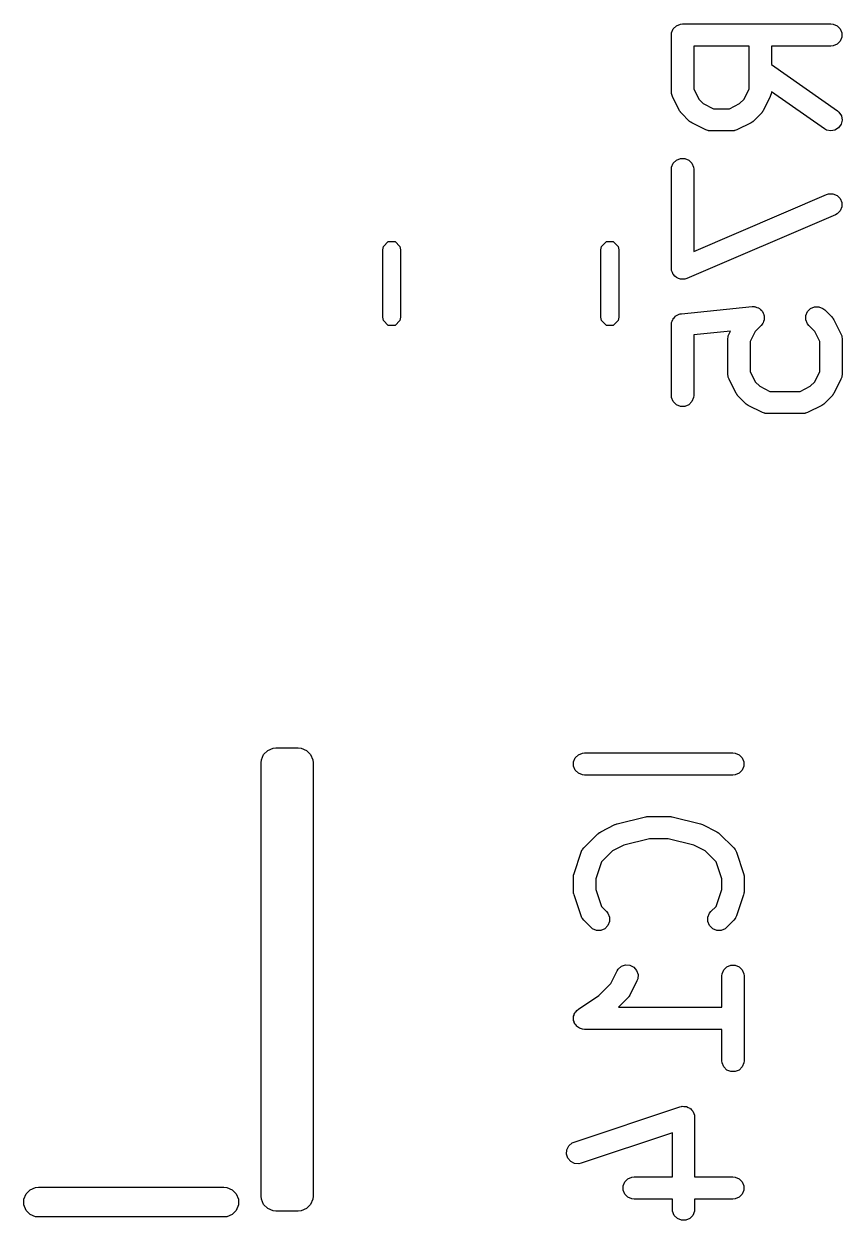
# Model space of a CAD drawing. Header units: inches. Extents: x 1.47 to 5.17, y -6.85 to -1.2.
# Drawn here: x 4.6259 to 4.8429, y -1.5158 to -1.1985 of the extents above; entities that cross this region are included whole.
import ezdxf

# ---------------------------------------------------------------- set-up
doc = ezdxf.new("R2010")
doc.units = ezdxf.units.IN
doc.header["$MEASUREMENT"] = 0
doc.layers.add('B.Silkscreen', color=31, linetype='CONTINUOUS', true_color=0xe8b2a7)

msp = doc.modelspace()

# ---------------------------------------------------------------- linework, layer by layer
at = {"layer": 'B.Silkscreen', "linetype": 'CONTINUOUS'}
for p, q in [((4.79813, -1.19977), (4.79894, -1.19895)), ((4.79894, -1.19895), (4.80001, -1.19851)), ((4.80001, -1.19851), (4.80058, -1.19845)), ((4.80058, -1.19845), (4.83995, -1.19845)), ((4.83995, -1.19845), (4.84053, -1.19851)), ((4.84053, -1.19851), (4.84159, -1.19895)), ((4.84159, -1.19895), (4.84241, -1.19977)), ((4.79763, -1.20141), (4.79769, -1.20083)), ((4.79763, -1.2164), (4.79763, -1.20141)), ((4.79769, -1.20083), (4.79813, -1.19977)), ((4.84241, -1.19977), (4.84285, -1.20083)), ((4.84285, -1.20198), (4.84241, -1.20305)), ((4.84285, -1.20083), (4.84285, -1.20198)), ((4.81825, -1.20436), (4.80354, -1.20436)), ((4.80354, -1.20436), (4.80354, -1.21571)), ((4.81825, -1.21571), (4.81825, -1.20436)), ((4.83995, -1.20436), (4.82416, -1.20436)), ((4.82416, -1.20436), (4.82416, -1.20924)), ((4.84053, -1.2043), (4.83995, -1.20436)), ((4.84159, -1.20386), (4.84053, -1.2043)), ((4.84241, -1.20305), (4.84159, -1.20386)), ((4.82416, -1.20924), (4.84165, -1.22148)), ((4.79769, -1.21698), (4.79763, -1.2164)), ((4.79773, -1.21708), (4.79769, -1.21698)), ((4.79774, -1.21718), (4.79773, -1.21708)), ((4.79794, -1.21772), (4.79774, -1.21718)), ((4.79982, -1.22147), (4.79794, -1.21772)), ((4.80354, -1.21571), (4.80488, -1.2184)), ((4.80488, -1.2184), (4.80608, -1.2196)), ((4.81571, -1.2196), (4.8169, -1.2184)), ((4.8169, -1.2184), (4.81825, -1.21571)), ((4.82385, -1.21772), (4.82197, -1.22147)), ((4.82405, -1.21718), (4.82385, -1.21772)), ((4.82406, -1.21708), (4.82405, -1.21718)), ((4.8241, -1.21698), (4.82406, -1.21708)), ((4.82415, -1.21645), (4.8241, -1.21698)), ((4.83826, -1.22632), (4.82415, -1.21645)), ((4.79997, -1.22172), (4.79982, -1.22147)), ((4.8, -1.22179), (4.79997, -1.22172)), ((4.80608, -1.2196), (4.80878, -1.22095)), ((4.80878, -1.22095), (4.81301, -1.22095)), ((4.81301, -1.22095), (4.81571, -1.2196)), ((4.82182, -1.22172), (4.82179, -1.22179)), ((4.82197, -1.22147), (4.82182, -1.22172)), ((4.84165, -1.22148), (4.84209, -1.22186)), ((4.80007, -1.22188), (4.8, -1.22179)), ((4.80013, -1.22196), (4.80007, -1.22188)), ((4.80018, -1.22202), (4.80013, -1.22196)), ((4.80037, -1.22224), (4.80018, -1.22202)), ((4.80225, -1.22412), (4.80037, -1.22224)), ((4.80247, -1.2243), (4.80225, -1.22412)), ((4.80252, -1.22436), (4.80247, -1.2243)), ((4.80261, -1.22442), (4.80252, -1.22436)), ((4.80269, -1.22448), (4.80261, -1.22442)), ((4.80276, -1.22451), (4.80269, -1.22448)), ((4.80301, -1.22467), (4.80276, -1.22451)), ((4.80676, -1.22654), (4.80301, -1.22467)), ((4.81878, -1.22467), (4.81503, -1.22654)), ((4.81902, -1.22451), (4.81878, -1.22467)), ((4.8191, -1.22448), (4.81902, -1.22451)), ((4.81918, -1.22442), (4.8191, -1.22448)), ((4.81927, -1.22436), (4.81918, -1.22442)), ((4.81932, -1.2243), (4.81927, -1.22436)), ((4.81954, -1.22412), (4.81932, -1.2243)), ((4.82142, -1.22224), (4.81954, -1.22412)), ((4.8216, -1.22202), (4.82142, -1.22224)), ((4.82166, -1.22196), (4.8216, -1.22202)), ((4.82172, -1.22188), (4.82166, -1.22196)), ((4.82179, -1.22179), (4.82172, -1.22188)), ((4.84209, -1.22186), (4.84271, -1.22283)), ((4.84291, -1.22397), (4.84266, -1.22509)), ((4.84271, -1.22283), (4.84291, -1.22397)), ((4.8073, -1.22675), (4.80676, -1.22654)), ((4.80741, -1.22676), (4.8073, -1.22675)), ((4.80751, -1.2268), (4.80741, -1.22676)), ((4.80808, -1.22686), (4.80751, -1.2268)), ((4.81371, -1.22686), (4.80808, -1.22686)), ((4.81428, -1.2268), (4.81371, -1.22686)), ((4.81438, -1.22676), (4.81428, -1.2268)), ((4.81449, -1.22675), (4.81438, -1.22676)), ((4.81503, -1.22654), (4.81449, -1.22675)), ((4.83876, -1.22661), (4.83826, -1.22632)), ((4.83989, -1.22686), (4.83876, -1.22661)), ((4.84102, -1.22666), (4.83989, -1.22686)), ((4.842, -1.22604), (4.84102, -1.22666)), ((4.84266, -1.22509), (4.842, -1.22604)), ((4.79894, -1.23457), (4.80001, -1.23413)), ((4.80001, -1.23413), (4.80116, -1.23413)), ((4.80116, -1.23413), (4.80222, -1.23457)), ((4.79763, -1.23703), (4.79769, -1.23645)), ((4.79763, -1.26327), (4.79763, -1.23703)), ((4.79769, -1.23645), (4.79813, -1.23539)), ((4.79813, -1.23539), (4.79894, -1.23457)), ((4.80222, -1.23457), (4.80304, -1.23539)), ((4.80304, -1.23539), (4.80348, -1.23645)), ((4.80348, -1.23645), (4.80354, -1.23703)), ((4.80354, -1.23703), (4.80354, -1.2588)), ((4.80354, -1.2588), (4.83879, -1.24369)), ((4.83879, -1.24369), (4.83934, -1.24351)), ((4.83934, -1.24351), (4.84049, -1.2435)), ((4.84049, -1.2435), (4.84156, -1.24393)), ((4.84156, -1.24393), (4.84239, -1.24473)), ((4.84239, -1.24473), (4.84284, -1.24579)), ((4.84286, -1.24694), (4.84243, -1.24801)), ((4.84284, -1.24579), (4.84286, -1.24694)), ((4.84112, -1.24911), (4.80175, -1.26599)), ((4.84162, -1.24884), (4.84112, -1.24911)), ((4.84243, -1.24801), (4.84162, -1.24884)), ((4.72124, -1.25748), (4.72252, -1.2562)), ((4.72252, -1.2562), (4.72433, -1.2562)), ((4.72433, -1.2562), (4.72561, -1.25748)), ((4.77912, -1.25748), (4.7804, -1.2562)), ((4.7804, -1.2562), (4.7822, -1.2562)), ((4.7822, -1.2562), (4.78348, -1.25748)), ((4.72106, -1.25838), (4.72124, -1.25748)), ((4.72106, -1.27626), (4.72106, -1.25838)), ((4.72561, -1.25748), (4.72579, -1.25838)), ((4.72579, -1.25838), (4.72579, -1.27626)), ((4.77894, -1.25838), (4.77912, -1.25748)), ((4.77894, -1.27626), (4.77894, -1.25838)), ((4.78348, -1.25748), (4.78366, -1.25838)), ((4.78366, -1.25838), (4.78366, -1.27626)), ((4.79769, -1.26385), (4.79763, -1.26327)), ((4.79769, -1.26387), (4.79769, -1.26385)), ((4.79769, -1.26388), (4.79769, -1.26387)), ((4.79791, -1.2644), (4.79769, -1.26388)), ((4.79813, -1.26491), (4.79791, -1.2644)), ((4.79814, -1.26493), (4.79813, -1.26491)), ((4.79815, -1.26494), (4.79814, -1.26493)), ((4.79855, -1.26533), (4.79815, -1.26494)), ((4.79894, -1.26573), (4.79855, -1.26533)), ((4.79896, -1.26574), (4.79894, -1.26573)), ((4.79897, -1.26575), (4.79896, -1.26574)), ((4.79949, -1.26596), (4.79897, -1.26575)), ((4.80001, -1.26617), (4.79949, -1.26596)), ((4.80003, -1.26617), (4.80001, -1.26617)), ((4.80004, -1.26618), (4.80003, -1.26617)), ((4.8006, -1.26617), (4.80004, -1.26618)), ((4.80116, -1.26617), (4.8006, -1.26617)), ((4.80118, -1.26616), (4.80116, -1.26617)), ((4.80119, -1.26616), (4.80118, -1.26616)), ((4.80175, -1.26599), (4.80119, -1.26616)), ((4.79894, -1.27582), (4.79934, -1.27565)), ((4.79934, -1.27565), (4.79972, -1.27545)), ((4.79972, -1.27545), (4.79994, -1.2754)), ((4.79994, -1.2754), (4.80001, -1.27538)), ((4.80001, -1.27538), (4.80008, -1.27538)), ((4.80008, -1.27538), (4.80029, -1.27533)), ((4.80029, -1.27533), (4.81904, -1.27346)), ((4.81904, -1.27346), (4.81962, -1.27346)), ((4.81962, -1.27346), (4.81976, -1.2735)), ((4.81976, -1.2735), (4.81991, -1.2735)), ((4.81991, -1.2735), (4.82031, -1.27367)), ((4.82031, -1.27367), (4.82072, -1.27379)), ((4.82072, -1.27379), (4.82083, -1.27388)), ((4.82083, -1.27388), (4.82097, -1.27394)), ((4.82097, -1.27394), (4.82128, -1.27425)), ((4.82128, -1.27425), (4.82161, -1.27452)), ((4.82161, -1.27452), (4.82168, -1.27465)), ((4.82168, -1.27465), (4.82179, -1.27476)), ((4.82179, -1.27476), (4.82195, -1.27515)), ((4.82195, -1.27515), (4.82216, -1.27554)), ((4.82216, -1.27554), (4.82217, -1.27568)), ((4.82217, -1.27568), (4.82223, -1.27582)), ((4.83331, -1.27582), (4.83375, -1.27476)), ((4.83375, -1.27476), (4.83456, -1.27394)), ((4.83456, -1.27394), (4.83563, -1.2735)), ((4.83563, -1.2735), (4.83678, -1.2735)), ((4.83678, -1.2735), (4.83784, -1.27394)), ((4.83784, -1.27394), (4.83829, -1.27431)), ((4.83829, -1.27431), (4.84017, -1.27618)), ((4.72124, -1.27717), (4.72106, -1.27626)), ((4.72252, -1.27844), (4.72124, -1.27717)), ((4.72433, -1.27844), (4.72252, -1.27844)), ((4.72561, -1.27717), (4.72433, -1.27844)), ((4.72579, -1.27626), (4.72561, -1.27717)), ((4.77912, -1.27717), (4.77894, -1.27626)), ((4.7804, -1.27844), (4.77912, -1.27717)), ((4.7822, -1.27844), (4.7804, -1.27844)), ((4.78348, -1.27717), (4.7822, -1.27844)), ((4.78366, -1.27626), (4.78348, -1.27717)), ((4.79763, -1.27827), (4.79765, -1.27806)), ((4.79763, -1.29702), (4.79763, -1.27827)), ((4.79764, -1.27799), (4.79767, -1.27792)), ((4.79765, -1.27806), (4.79764, -1.27799)), ((4.79767, -1.27792), (4.79769, -1.2777)), ((4.79769, -1.2777), (4.79785, -1.2773)), ((4.79785, -1.2773), (4.79798, -1.27688)), ((4.79798, -1.27688), (4.79807, -1.27677)), ((4.79807, -1.27677), (4.79813, -1.27663)), ((4.79813, -1.27663), (4.79843, -1.27633)), ((4.79843, -1.27633), (4.79871, -1.27599)), ((4.79871, -1.27599), (4.79884, -1.27592)), ((4.79884, -1.27592), (4.79894, -1.27582)), ((4.82142, -1.27848), (4.81988, -1.28002)), ((4.82179, -1.27804), (4.82142, -1.27848)), ((4.82184, -1.2779), (4.82179, -1.27804)), ((4.82194, -1.27778), (4.82184, -1.2779)), ((4.82206, -1.27737), (4.82194, -1.27778)), ((4.82223, -1.27697), (4.82206, -1.27737)), ((4.82223, -1.27582), (4.82223, -1.27625)), ((4.82223, -1.27625), (4.82227, -1.27668)), ((4.82227, -1.27668), (4.82223, -1.27682)), ((4.82223, -1.27682), (4.82223, -1.27697)), ((4.83331, -1.27697), (4.83331, -1.27582)), ((4.83375, -1.27804), (4.83331, -1.27697)), ((4.83412, -1.27848), (4.83375, -1.27804)), ((4.83565, -1.28002), (4.83412, -1.27848)), ((4.84017, -1.27618), (4.84035, -1.27641)), ((4.84035, -1.27641), (4.84041, -1.27646)), ((4.84041, -1.27646), (4.84047, -1.27655)), ((4.84047, -1.27655), (4.84053, -1.27663)), ((4.84053, -1.27663), (4.84056, -1.2767)), ((4.84056, -1.2767), (4.84072, -1.27695)), ((4.84072, -1.27695), (4.84259, -1.2807)), ((4.81331, -1.27997), (4.80354, -1.28094)), ((4.80354, -1.28094), (4.80354, -1.29702)), ((4.81263, -1.28202), (4.81269, -1.28144)), ((4.81263, -1.29139), (4.81263, -1.28202)), ((4.81269, -1.28144), (4.81273, -1.28135)), ((4.81273, -1.28124), (4.81294, -1.2807)), ((4.81273, -1.28135), (4.81273, -1.28124)), ((4.81294, -1.2807), (4.81331, -1.27997)), ((4.81988, -1.28002), (4.81853, -1.28272)), ((4.837, -1.28272), (4.83565, -1.28002)), ((4.84259, -1.2807), (4.8428, -1.28124)), ((4.8428, -1.28124), (4.84281, -1.28135)), ((4.84281, -1.28135), (4.84285, -1.28144)), ((4.84285, -1.28144), (4.84291, -1.28202)), ((4.84291, -1.28202), (4.84291, -1.29139)), ((4.81853, -1.28272), (4.81853, -1.2907)), ((4.837, -1.2907), (4.837, -1.28272)), ((4.81269, -1.29197), (4.81263, -1.29139)), ((4.81853, -1.2907), (4.81988, -1.2934)), ((4.83565, -1.2934), (4.837, -1.2907)), ((4.84291, -1.29139), (4.84285, -1.29197)), ((4.81273, -1.29207), (4.81269, -1.29197)), ((4.81273, -1.29217), (4.81273, -1.29207)), ((4.81294, -1.29272), (4.81273, -1.29217)), ((4.81482, -1.29646), (4.81294, -1.29272)), ((4.81988, -1.2934), (4.82108, -1.29459)), ((4.82108, -1.29459), (4.82378, -1.29594)), ((4.83176, -1.29594), (4.83445, -1.29459)), ((4.83445, -1.29459), (4.83565, -1.2934)), ((4.84259, -1.29272), (4.84072, -1.29646)), ((4.8428, -1.29217), (4.84259, -1.29272)), ((4.84281, -1.29207), (4.8428, -1.29217)), ((4.84285, -1.29197), (4.84281, -1.29207)), ((4.79769, -1.2976), (4.79763, -1.29702)), ((4.79813, -1.29866), (4.79769, -1.2976)), ((4.80348, -1.2976), (4.80304, -1.29866)), ((4.80354, -1.29702), (4.80348, -1.2976)), ((4.81497, -1.29671), (4.81482, -1.29646)), ((4.815, -1.29678), (4.81497, -1.29671)), ((4.81507, -1.29687), (4.815, -1.29678)), ((4.81512, -1.29695), (4.81507, -1.29687)), ((4.81518, -1.29701), (4.81512, -1.29695)), ((4.81537, -1.29723), (4.81518, -1.29701)), ((4.81724, -1.29911), (4.81537, -1.29723)), ((4.82378, -1.29594), (4.83176, -1.29594)), ((4.84017, -1.29723), (4.83829, -1.29911)), ((4.84035, -1.29701), (4.84017, -1.29723)), ((4.84041, -1.29695), (4.84035, -1.29701)), ((4.84047, -1.29687), (4.84041, -1.29695)), ((4.84053, -1.29678), (4.84047, -1.29687)), ((4.84056, -1.29671), (4.84053, -1.29678)), ((4.84072, -1.29646), (4.84056, -1.29671)), ((4.79894, -1.29947), (4.79813, -1.29866)), ((4.80001, -1.29992), (4.79894, -1.29947)), ((4.80116, -1.29992), (4.80001, -1.29992)), ((4.80222, -1.29947), (4.80116, -1.29992)), ((4.80304, -1.29866), (4.80222, -1.29947)), ((4.81747, -1.29929), (4.81724, -1.29911)), ((4.81752, -1.29935), (4.81747, -1.29929)), ((4.81761, -1.29941), (4.81752, -1.29935)), ((4.81769, -1.29947), (4.81761, -1.29941)), ((4.81776, -1.2995), (4.81769, -1.29947)), ((4.81801, -1.29966), (4.81776, -1.2995)), ((4.82176, -1.30153), (4.81801, -1.29966)), ((4.83752, -1.29966), (4.83377, -1.30153)), ((4.83777, -1.2995), (4.83752, -1.29966)), ((4.83784, -1.29947), (4.83777, -1.2995)), ((4.83793, -1.29941), (4.83784, -1.29947)), ((4.83801, -1.29935), (4.83793, -1.29941)), ((4.83807, -1.29929), (4.83801, -1.29935)), ((4.83829, -1.29911), (4.83807, -1.29929)), ((4.8223, -1.30174), (4.82176, -1.30153)), ((4.82241, -1.30175), (4.8223, -1.30174)), ((4.8225, -1.30179), (4.82241, -1.30175)), ((4.82308, -1.30185), (4.8225, -1.30179)), ((4.83245, -1.30185), (4.82308, -1.30185)), ((4.83303, -1.30179), (4.83245, -1.30185)), ((4.83313, -1.30175), (4.83303, -1.30179)), ((4.83323, -1.30174), (4.83313, -1.30175)), ((4.83377, -1.30153), (4.83323, -1.30174)), ((4.68886, -1.39372), (4.68944, -1.3923)), ((4.68944, -1.3923), (4.69053, -1.39121)), ((4.69053, -1.39121), (4.69195, -1.39063)), ((4.69195, -1.39063), (4.69272, -1.39055)), ((4.69272, -1.39055), (4.69862, -1.39055)), ((4.69862, -1.39055), (4.69939, -1.39063)), ((4.69939, -1.39063), (4.70081, -1.39121)), ((4.70081, -1.39121), (4.7019, -1.3923)), ((4.7019, -1.3923), (4.70248, -1.39372)), ((4.77214, -1.39315), (4.77296, -1.39233)), ((4.77296, -1.39233), (4.77402, -1.39189)), ((4.77402, -1.39189), (4.7746, -1.39184)), ((4.7746, -1.39184), (4.81397, -1.39184)), ((4.81397, -1.39184), (4.81455, -1.39189)), ((4.81455, -1.39189), (4.81561, -1.39233)), ((4.81561, -1.39233), (4.81642, -1.39315)), ((4.68878, -1.39449), (4.68886, -1.39372)), ((4.68878, -1.50945), (4.68878, -1.39449)), ((4.70248, -1.39372), (4.70256, -1.39449)), ((4.70256, -1.39449), (4.70256, -1.50945)), ((4.7717, -1.39421), (4.77214, -1.39315)), ((4.7717, -1.39536), (4.7717, -1.39421)), ((4.77214, -1.39643), (4.7717, -1.39536)), ((4.81642, -1.39315), (4.81687, -1.39421)), ((4.81687, -1.39536), (4.81642, -1.39643)), ((4.81687, -1.39421), (4.81687, -1.39536)), ((4.77296, -1.39724), (4.77214, -1.39643)), ((4.77402, -1.39768), (4.77296, -1.39724)), ((4.7746, -1.39774), (4.77402, -1.39768)), ((4.81397, -1.39774), (4.7746, -1.39774)), ((4.81455, -1.39768), (4.81397, -1.39774)), ((4.81561, -1.39724), (4.81455, -1.39768)), ((4.81642, -1.39643), (4.81561, -1.39724)), ((4.78326, -1.41067), (4.79076, -1.4088)), ((4.79076, -1.4088), (4.79086, -1.40878)), ((4.79086, -1.40878), (4.7909, -1.40877)), ((4.7909, -1.40877), (4.79111, -1.40874)), ((4.79111, -1.40874), (4.79133, -1.40871)), ((4.79133, -1.40871), (4.79137, -1.40872)), ((4.79137, -1.40872), (4.79147, -1.40871)), ((4.79147, -1.40871), (4.7971, -1.40871)), ((4.7971, -1.40871), (4.7972, -1.40872)), ((4.7972, -1.40872), (4.79724, -1.40871)), ((4.79724, -1.40871), (4.79746, -1.40874)), ((4.79746, -1.40874), (4.79767, -1.40877)), ((4.79767, -1.40877), (4.79771, -1.40878)), ((4.79771, -1.40878), (4.79781, -1.4088)), ((4.79781, -1.4088), (4.80531, -1.41067)), ((4.7789, -1.41277), (4.78265, -1.41089)), ((4.78265, -1.41089), (4.78269, -1.41088)), ((4.78269, -1.41088), (4.78271, -1.41087)), ((4.78271, -1.41087), (4.78295, -1.41078)), ((4.78295, -1.41078), (4.78319, -1.41069)), ((4.78319, -1.41069), (4.78321, -1.41069)), ((4.78321, -1.41069), (4.78326, -1.41067)), ((4.80531, -1.41067), (4.80535, -1.41069)), ((4.80535, -1.41069), (4.80538, -1.41069)), ((4.80538, -1.41069), (4.80561, -1.41078)), ((4.80561, -1.41078), (4.80586, -1.41087)), ((4.80586, -1.41087), (4.80587, -1.41088)), ((4.80587, -1.41088), (4.80592, -1.41089)), ((4.80592, -1.41089), (4.80967, -1.41277)), ((4.77439, -1.41707), (4.77814, -1.41332)), ((4.77814, -1.41332), (4.77836, -1.41314)), ((4.77836, -1.41314), (4.77841, -1.41308)), ((4.77841, -1.41308), (4.7785, -1.41302)), ((4.7785, -1.41302), (4.77858, -1.41296)), ((4.77858, -1.41296), (4.77866, -1.41293)), ((4.77866, -1.41293), (4.7789, -1.41277)), ((4.79184, -1.41461), (4.785, -1.41632)), ((4.79673, -1.41461), (4.79184, -1.41461)), ((4.80356, -1.41632), (4.79673, -1.41461)), ((4.80967, -1.41277), (4.80991, -1.41293)), ((4.80991, -1.41293), (4.80999, -1.41296)), ((4.80999, -1.41296), (4.81007, -1.41302)), ((4.81007, -1.41302), (4.81016, -1.41308)), ((4.81016, -1.41308), (4.81021, -1.41314)), ((4.81021, -1.41314), (4.81043, -1.41332)), ((4.81043, -1.41332), (4.81418, -1.41707)), ((4.7718, -1.42385), (4.77367, -1.41823)), ((4.77367, -1.41823), (4.77391, -1.4177)), ((4.77391, -1.4177), (4.77398, -1.41762)), ((4.77398, -1.41762), (4.77402, -1.41752)), ((4.77402, -1.41752), (4.77439, -1.41707)), ((4.78197, -1.41784), (4.77905, -1.42076)), ((4.785, -1.41632), (4.78197, -1.41784)), ((4.8066, -1.41784), (4.80356, -1.41632)), ((4.80951, -1.42076), (4.8066, -1.41784)), ((4.81418, -1.41707), (4.81455, -1.41752)), ((4.81455, -1.41752), (4.81459, -1.41762)), ((4.81459, -1.41762), (4.81466, -1.4177)), ((4.81466, -1.4177), (4.8149, -1.41823)), ((4.8149, -1.41823), (4.81677, -1.42385)), ((4.77905, -1.42076), (4.77755, -1.42526)), ((4.81102, -1.42526), (4.80951, -1.42076)), ((4.77165, -1.42478), (4.77168, -1.42449)), ((4.77165, -1.42853), (4.77165, -1.42478)), ((4.77167, -1.42442), (4.77169, -1.42431)), ((4.77168, -1.42449), (4.77167, -1.42442)), ((4.77169, -1.42431), (4.7717, -1.42421)), ((4.7717, -1.42421), (4.77173, -1.42414)), ((4.77173, -1.42414), (4.7718, -1.42385)), ((4.81677, -1.42385), (4.81684, -1.42414)), ((4.81684, -1.42414), (4.81687, -1.42421)), ((4.81687, -1.42421), (4.81688, -1.42431)), ((4.81688, -1.42431), (4.8169, -1.42442)), ((4.8169, -1.42442), (4.81689, -1.42449)), ((4.81689, -1.42449), (4.81692, -1.42478)), ((4.81692, -1.42478), (4.81692, -1.42853)), ((4.77755, -1.42526), (4.77755, -1.42805)), ((4.81102, -1.42805), (4.81102, -1.42526)), ((4.77168, -1.42883), (4.77165, -1.42853)), ((4.77167, -1.4289), (4.77168, -1.42883)), ((4.77169, -1.42901), (4.77167, -1.4289)), ((4.7717, -1.42911), (4.77169, -1.42901)), ((4.77173, -1.42918), (4.7717, -1.42911)), ((4.7718, -1.42947), (4.77173, -1.42918)), ((4.77367, -1.43509), (4.7718, -1.42947)), ((4.77755, -1.42805), (4.77905, -1.43256)), ((4.80951, -1.43256), (4.81102, -1.42805)), ((4.81677, -1.42947), (4.8149, -1.43509)), ((4.81684, -1.42918), (4.81677, -1.42947)), ((4.81687, -1.42911), (4.81684, -1.42918)), ((4.81688, -1.42901), (4.81687, -1.42911)), ((4.8169, -1.4289), (4.81688, -1.42901)), ((4.81692, -1.42853), (4.81689, -1.42883)), ((4.81689, -1.42883), (4.8169, -1.4289)), ((4.77905, -1.43256), (4.78044, -1.43395)), ((4.78044, -1.43395), (4.7808, -1.43439)), ((4.80776, -1.43439), (4.80813, -1.43395)), ((4.80813, -1.43395), (4.80951, -1.43256)), ((4.77391, -1.43562), (4.77367, -1.43509)), ((4.77398, -1.4357), (4.77391, -1.43562)), ((4.77402, -1.4358), (4.77398, -1.4357)), ((4.77439, -1.43625), (4.77402, -1.4358)), ((4.77626, -1.43812), (4.77439, -1.43625)), ((4.7808, -1.43439), (4.78124, -1.43546)), ((4.78124, -1.43661), (4.7808, -1.43767)), ((4.78124, -1.43546), (4.78124, -1.43661)), ((4.80732, -1.43546), (4.80776, -1.43439)), ((4.80732, -1.43661), (4.80732, -1.43546)), ((4.80776, -1.43767), (4.80732, -1.43661)), ((4.81418, -1.43625), (4.81231, -1.43812)), ((4.81455, -1.4358), (4.81418, -1.43625)), ((4.81459, -1.4357), (4.81455, -1.4358)), ((4.81466, -1.43562), (4.81459, -1.4357)), ((4.8149, -1.43509), (4.81466, -1.43562)), ((4.77671, -1.43849), (4.77626, -1.43812)), ((4.77777, -1.43893), (4.77671, -1.43849)), ((4.77892, -1.43893), (4.77777, -1.43893)), ((4.77999, -1.43849), (4.77892, -1.43893)), ((4.7808, -1.43767), (4.77999, -1.43849)), ((4.80858, -1.43849), (4.80776, -1.43767)), ((4.80964, -1.43893), (4.80858, -1.43849)), ((4.8108, -1.43893), (4.80964, -1.43893)), ((4.81186, -1.43849), (4.8108, -1.43893)), ((4.81231, -1.43812), (4.81186, -1.43849)), ((4.78155, -1.45303), (4.78321, -1.44971)), ((4.78321, -1.44971), (4.78352, -1.44922)), ((4.78352, -1.44922), (4.78439, -1.44847)), ((4.78439, -1.44847), (4.78548, -1.4481)), ((4.78548, -1.4481), (4.78663, -1.44818)), ((4.78663, -1.44818), (4.78766, -1.4487)), ((4.78766, -1.4487), (4.78841, -1.44957)), ((4.78841, -1.44957), (4.78878, -1.45066)), ((4.81107, -1.45046), (4.81151, -1.44939)), ((4.81151, -1.44939), (4.81233, -1.44858)), ((4.81233, -1.44858), (4.81339, -1.44814)), ((4.81339, -1.44814), (4.81455, -1.44814)), ((4.81455, -1.44814), (4.81561, -1.44858)), ((4.81561, -1.44858), (4.81642, -1.44939)), ((4.81642, -1.44939), (4.81687, -1.45046)), ((4.77834, -1.45624), (4.78155, -1.45303)), ((4.78849, -1.45235), (4.78661, -1.4561)), ((4.7887, -1.45181), (4.78849, -1.45235)), ((4.78878, -1.45066), (4.7887, -1.45181)), ((4.81102, -1.45103), (4.81107, -1.45046)), ((4.81102, -1.45933), (4.81102, -1.45103)), ((4.81687, -1.45046), (4.81692, -1.45103)), ((4.81692, -1.45103), (4.81692, -1.47353)), ((4.77296, -1.45982), (4.77834, -1.45624)), ((4.78631, -1.45659), (4.78625, -1.45664)), ((4.78636, -1.4565), (4.78631, -1.45659)), ((4.78643, -1.45642), (4.78636, -1.4565)), ((4.78646, -1.45635), (4.78643, -1.45642)), ((4.78661, -1.4561), (4.78646, -1.45635)), ((4.78606, -1.45687), (4.7836, -1.45933)), ((4.7836, -1.45933), (4.81102, -1.45933)), ((4.78625, -1.45664), (4.78606, -1.45687)), ((4.77165, -1.46228), (4.7717, -1.46199)), ((4.7717, -1.46256), (4.77165, -1.46228)), ((4.7717, -1.4617), (4.77182, -1.46143)), ((4.7717, -1.46199), (4.7717, -1.4617)), ((4.7717, -1.46286), (4.7717, -1.46256)), ((4.77181, -1.46312), (4.7717, -1.46286)), ((4.77182, -1.46143), (4.77187, -1.46115)), ((4.77187, -1.46115), (4.77203, -1.46091)), ((4.77203, -1.46091), (4.77214, -1.46064)), ((4.77214, -1.46064), (4.77235, -1.46043)), ((4.77235, -1.46043), (4.77251, -1.46019)), ((4.77251, -1.46019), (4.77296, -1.45983)), ((4.77296, -1.45983), (4.77296, -1.45982)), ((4.77296, -1.45982), (4.77296, -1.45982)), ((4.77296, -1.45982), (4.77296, -1.45982)), ((4.77187, -1.46341), (4.77181, -1.46312)), ((4.77203, -1.46365), (4.77187, -1.46341)), ((4.77214, -1.46392), (4.77203, -1.46365)), ((4.77235, -1.46412), (4.77214, -1.46392)), ((4.77251, -1.46437), (4.77235, -1.46412)), ((4.77275, -1.46453), (4.77251, -1.46437)), ((4.77296, -1.46473), (4.77275, -1.46453)), ((4.77323, -1.46485), (4.77296, -1.46473)), ((4.77347, -1.46501), (4.77323, -1.46485)), ((4.77375, -1.46506), (4.77347, -1.46501)), ((4.77402, -1.46518), (4.77375, -1.46506)), ((4.77459, -1.46523), (4.77402, -1.46518)), ((4.7746, -1.46523), (4.77459, -1.46523)), ((4.81102, -1.46523), (4.7746, -1.46523)), ((4.7746, -1.46523), (4.7746, -1.46523)), ((4.7746, -1.46523), (4.7746, -1.46523)), ((4.81102, -1.47353), (4.81102, -1.46523)), ((4.81107, -1.4741), (4.81102, -1.47353)), ((4.81151, -1.47517), (4.81107, -1.4741)), ((4.81233, -1.47598), (4.81151, -1.47517)), ((4.81642, -1.47517), (4.81561, -1.47598)), ((4.81687, -1.4741), (4.81642, -1.47517)), ((4.81692, -1.47353), (4.81687, -1.4741)), ((4.81339, -1.47642), (4.81233, -1.47598)), ((4.81455, -1.47642), (4.81339, -1.47642)), ((4.81561, -1.47598), (4.81455, -1.47642)), ((4.77179, -1.4951), (4.79991, -1.48573)), ((4.79991, -1.48573), (4.8002, -1.48566)), ((4.8002, -1.48566), (4.80027, -1.48563)), ((4.80027, -1.48563), (4.80033, -1.48563)), ((4.80033, -1.48563), (4.80048, -1.4856)), ((4.80048, -1.4856), (4.80095, -1.48563)), ((4.80095, -1.48563), (4.80142, -1.48563)), ((4.80142, -1.48563), (4.80152, -1.48567)), ((4.80152, -1.48567), (4.80163, -1.48568)), ((4.80163, -1.48568), (4.80205, -1.48589)), ((4.80205, -1.48589), (4.80249, -1.48607)), ((4.80249, -1.48607), (4.80256, -1.48615)), ((4.80256, -1.48615), (4.80266, -1.48619)), ((4.80266, -1.48619), (4.80297, -1.48655)), ((4.80297, -1.48655), (4.8033, -1.48689)), ((4.8033, -1.48689), (4.80334, -1.48698)), ((4.80334, -1.48698), (4.80341, -1.48706)), ((4.80341, -1.48706), (4.80356, -1.48751)), ((4.80356, -1.48751), (4.80374, -1.48795)), ((4.80374, -1.48795), (4.80376, -1.4881)), ((4.80376, -1.4881), (4.80378, -1.48816)), ((4.80378, -1.48816), (4.80377, -1.48823)), ((4.80377, -1.48823), (4.8038, -1.48853)), ((4.8038, -1.48853), (4.8038, -1.50432)), ((4.79789, -1.49262), (4.77366, -1.5007)), ((4.79789, -1.50432), (4.79789, -1.49262)), ((4.76979, -1.49827), (4.76988, -1.49712)), ((4.76988, -1.49712), (4.77039, -1.49609)), ((4.77039, -1.49609), (4.77126, -1.49533)), ((4.77126, -1.49533), (4.77179, -1.4951)), ((4.77016, -1.49936), (4.76979, -1.49827)), ((4.77091, -1.50023), (4.77016, -1.49936)), ((4.77194, -1.50075), (4.77091, -1.50023)), ((4.77309, -1.50083), (4.77194, -1.50075)), ((4.77366, -1.5007), (4.77309, -1.50083)), ((4.62754, -1.50775), (4.62896, -1.50716)), ((4.62896, -1.50716), (4.62972, -1.50709)), ((4.62972, -1.50709), (4.67894, -1.50709)), ((4.67894, -1.50709), (4.67971, -1.50716)), ((4.67971, -1.50716), (4.68112, -1.50775)), ((4.78483, -1.5067), (4.78527, -1.50563)), ((4.78483, -1.50785), (4.78483, -1.5067)), ((4.78527, -1.50563), (4.78608, -1.50482)), ((4.78608, -1.50482), (4.78715, -1.50438)), ((4.78715, -1.50438), (4.78772, -1.50432)), ((4.78772, -1.50432), (4.79789, -1.50432)), ((4.8038, -1.50432), (4.81397, -1.50432)), ((4.81397, -1.50432), (4.81455, -1.50438)), ((4.81455, -1.50438), (4.81561, -1.50482)), ((4.81561, -1.50482), (4.81642, -1.50563)), ((4.81642, -1.50563), (4.81687, -1.5067)), ((4.81687, -1.5067), (4.81687, -1.50785)), ((4.62586, -1.51026), (4.62645, -1.50884)), ((4.62586, -1.51179), (4.62586, -1.51026)), ((4.62645, -1.50884), (4.62754, -1.50775)), ((4.68112, -1.50775), (4.68221, -1.50884)), ((4.68221, -1.50884), (4.6828, -1.51026)), ((4.6828, -1.51026), (4.6828, -1.51179)), ((4.68886, -1.51022), (4.68878, -1.50945)), ((4.68944, -1.51164), (4.68886, -1.51022)), ((4.70248, -1.51022), (4.7019, -1.51164)), ((4.70256, -1.50945), (4.70248, -1.51022)), ((4.78527, -1.50891), (4.78483, -1.50785)), ((4.78608, -1.50973), (4.78527, -1.50891)), ((4.78715, -1.51017), (4.78608, -1.50973)), ((4.78772, -1.51023), (4.78715, -1.51017)), ((4.79789, -1.51023), (4.78772, -1.51023)), ((4.79789, -1.5129), (4.79789, -1.51023)), ((4.81397, -1.51023), (4.8038, -1.51023)), ((4.8038, -1.51023), (4.8038, -1.5129)), ((4.81455, -1.51017), (4.81397, -1.51023)), ((4.81561, -1.50973), (4.81455, -1.51017)), ((4.81642, -1.50891), (4.81561, -1.50973)), ((4.81687, -1.50785), (4.81642, -1.50891)), ((4.62645, -1.51321), (4.62586, -1.51179)), ((4.62754, -1.5143), (4.62645, -1.51321)), ((4.68221, -1.51321), (4.68112, -1.5143)), ((4.6828, -1.51179), (4.68221, -1.51321)), ((4.69053, -1.51272), (4.68944, -1.51164)), ((4.69195, -1.51331), (4.69053, -1.51272)), ((4.69272, -1.51339), (4.69195, -1.51331)), ((4.69862, -1.51339), (4.69272, -1.51339)), ((4.69939, -1.51331), (4.69862, -1.51339)), ((4.70081, -1.51272), (4.69939, -1.51331)), ((4.7019, -1.51164), (4.70081, -1.51272)), ((4.79795, -1.51347), (4.79789, -1.5129)), ((4.79839, -1.51454), (4.79795, -1.51347)), ((4.80374, -1.51347), (4.8033, -1.51454)), ((4.8038, -1.5129), (4.80374, -1.51347)), ((4.62896, -1.51489), (4.62754, -1.5143)), ((4.62972, -1.51496), (4.62896, -1.51489)), ((4.67894, -1.51496), (4.62972, -1.51496)), ((4.67971, -1.51489), (4.67894, -1.51496)), ((4.68112, -1.5143), (4.67971, -1.51489)), ((4.79921, -1.51535), (4.79839, -1.51454)), ((4.80027, -1.51579), (4.79921, -1.51535)), ((4.80142, -1.51579), (4.80027, -1.51579)), ((4.80249, -1.51535), (4.80142, -1.51579)), ((4.8033, -1.51454), (4.80249, -1.51535))]:
    msp.add_line(p, q, dxfattribs=at)

doc.saveas('drawing.dxf')
